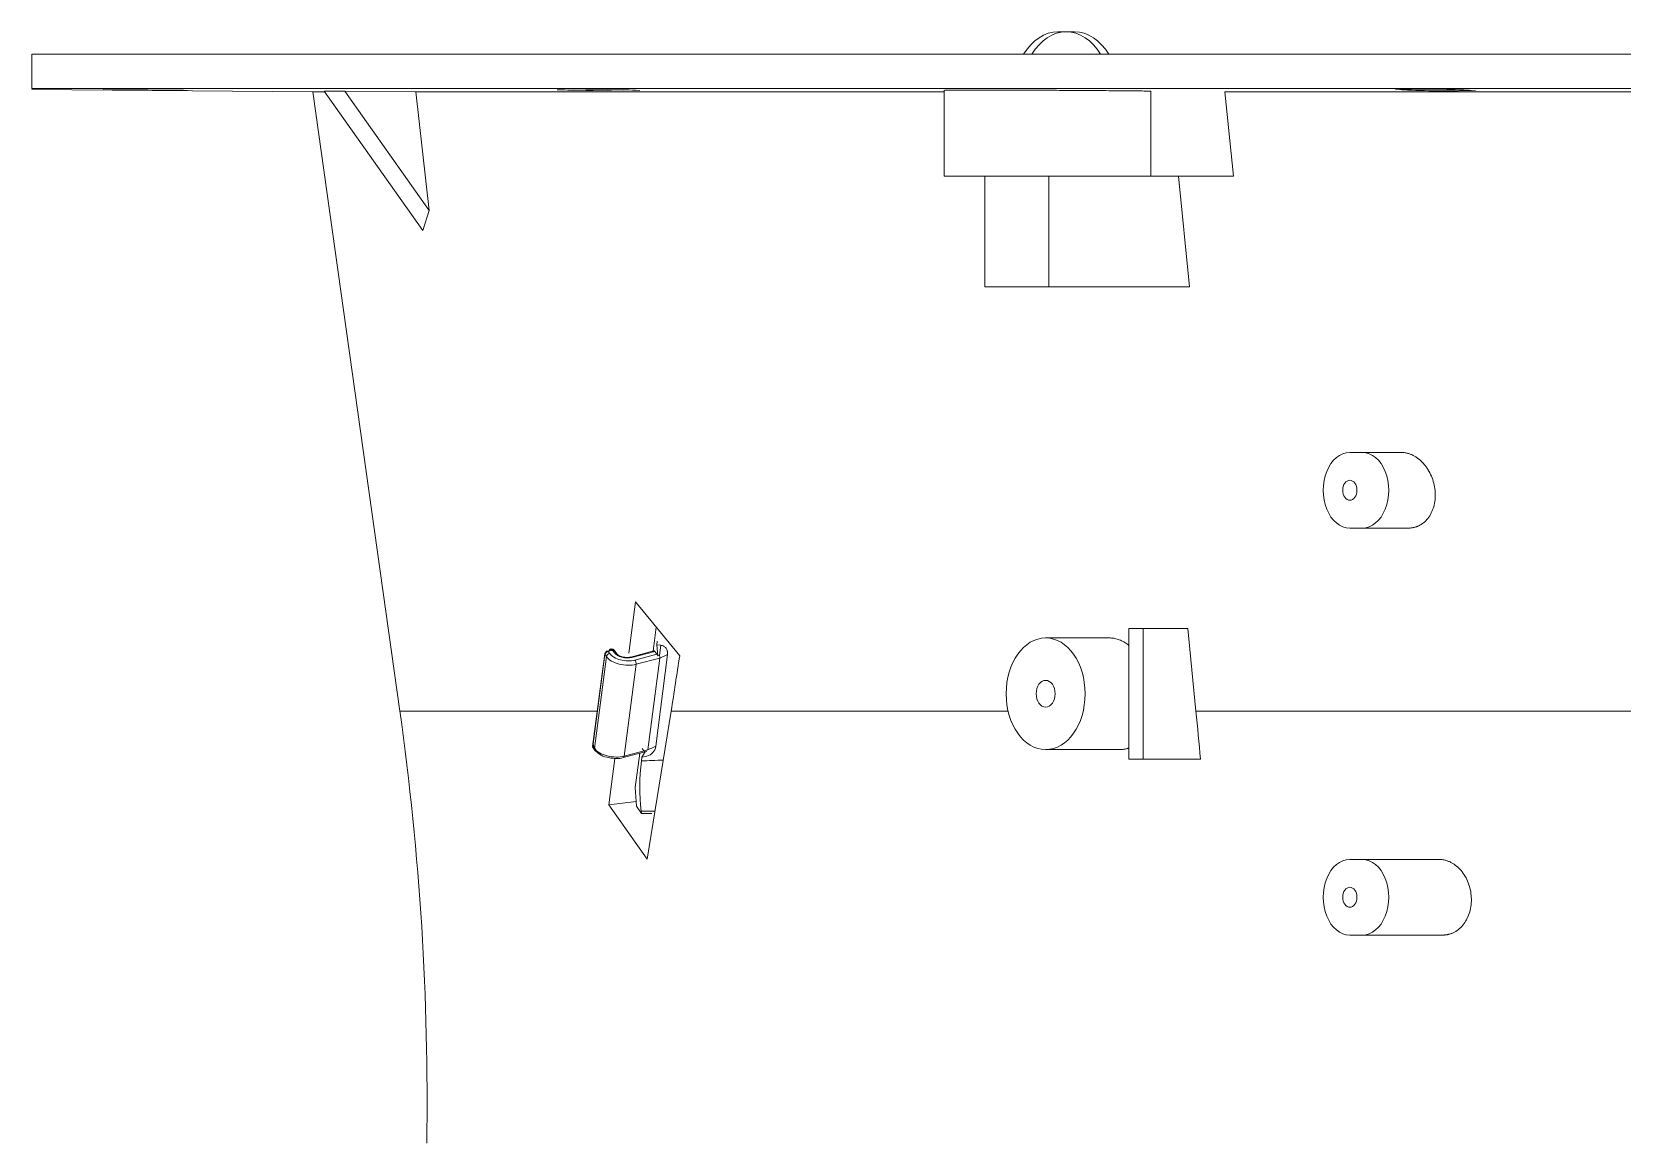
# Model space of a CAD drawing. Header units: millimetres. Extents: x 113490 to 142599, y -20467 to 115.
# Drawn here: x 133147.8 to 133421.4, y -5957.5 to -5766.3 of the extents above; entities that cross this region are included whole.
import ezdxf

# ---------------------------------------------------------------- set-up
doc = ezdxf.new("R2010")
doc.units = ezdxf.units.MM
doc.layers.add('DV1_0', color=7, linetype='Continuous')

msp = doc.modelspace()

# ---------------------------------------------------------------- linework, layer by layer
at = {"layer": 'DV1_0', "color": 7, "linetype": 'Continuous', "lineweight": 15}
for p, q in [((133325.71, -5766.33), (133324.29, -5766.33)), ((133327.12, -5766.33), (133325.71, -5766.33)), ((133147.76, -5770.18), (133532.09, -5770.18)), ((133147.76, -5770.18), (133147.76, -5776.08)), ((133147.76, -5776.08), (133532.09, -5776.08)), ((133147.76, -5776.26), (133196.11, -5776.68)), ((133165.21, -5776.33), (133166.88, -5776.35)), ((133169.37, -5776.35), (133167.71, -5776.33)), ((133198.17, -5776.68), (133196.11, -5776.68)), ((133196.11, -5776.68), (133211.07, -5883.15)), ((133201.62, -5776.55), (133198.07, -5776.53)), ((133215.04, -5800.53), (133198.07, -5776.53)), ((133201.62, -5776.55), (133213.81, -5776.68)), ((133216.14, -5797.09), (133201.62, -5776.55)), ((133216.14, -5797.09), (133213.81, -5776.68)), ((133213.81, -5776.68), (133304.71, -5776.68)), ((133240.97, -5776.33), (133242.38, -5776.35)), ((133249.5, -5776.35), (133248.08, -5776.33)), ((133304.71, -5776.35), (133304.71, -5791.18)), ((133353.02, -5776.68), (133354.49, -5791.18)), ((133353.02, -5776.68), (133537.59, -5776.68)), ((133383.46, -5776.33), (133384.4, -5776.35)), ((133395.05, -5776.35), (133394.1, -5776.33)), ((133304.71, -5791.18), (133340.29, -5791.18)), ((133311.71, -5810.18), (133311.71, -5791.18)), ((133322.73, -5810.18), (133322.73, -5791.18)), ((133340.29, -5791.18), (133354.49, -5791.18)), ((133345.01, -5791.18), (133346.93, -5810.18)), ((133215.04, -5800.53), (133216.14, -5797.09)), ((133311.71, -5810.18), (133322.73, -5810.18)), ((133322.73, -5810.18), (133346.93, -5810.18)), ((133376.62, -5838.68), (133374.5, -5838.68)), ((133376.62, -5838.68), (133383.36, -5838.68)), ((133374.5, -5851.68), (133376.62, -5851.68)), ((133376.62, -5851.68), (133384.66, -5851.68)), ((133250.44, -5873.2), (133251.59, -5864.36)), ((133251.59, -5864.36), (133259.22, -5873.65)), ((133254.63, -5872.84), (133255.16, -5868.7)), ((133255.34, -5871.14), (133255.26, -5871.79)), ((133333.11, -5870.58), (133322.17, -5870.58)), ((133336.49, -5868.93), (133336.49, -5891.43)), ((133338.97, -5868.93), (133336.49, -5868.93)), ((133338.97, -5891.43), (133338.97, -5868.93)), ((133338.97, -5868.93), (133346.61, -5868.93)), ((133348.03, -5883.15), (133346.61, -5868.93)), ((133246.32, -5873.32), (133244.23, -5889.25)), ((133247.12, -5872.75), (133246.87, -5872.89)), ((133248.38, -5873.3), (133247.93, -5872.67)), ((133254.79, -5872.8), (133250.8, -5873.86)), ((133251.49, -5874.39), (133255.3, -5873.37)), ((133255.79, -5874.04), (133253.72, -5889.83)), ((133255.3, -5873.37), (133254.93, -5872.89)), ((133257.1, -5873.41), (133255.1, -5889.22)), ((133255.43, -5873.64), (133255.26, -5871.79)), ((133255.26, -5871.79), (133255.95, -5871.85)), ((133255.43, -5873.64), (133255.72, -5873.58)), ((133255.72, -5873.58), (133255.95, -5871.85)), ((133257.77, -5883.15), (133253.6, -5908.64)), ((133244.21, -5889.3), (133244.7, -5889.99)), ((133249.5, -5891.17), (133253.26, -5890.17)), ((133252.35, -5890.41), (133251.58, -5896.31)), ((133252.73, -5891.11), (133253.26, -5890.17)), ((133252.76, -5889.59), (133253.11, -5890.08)), ((133253.57, -5890.08), (133253.26, -5890.17)), ((133322.17, -5889.78), (133334.99, -5889.78)), ((133247.01, -5899.28), (133248.06, -5891.3)), ((133252.73, -5891.11), (133252.64, -5891.74)), ((133253.59, -5890.9), (133252.73, -5891.11)), ((133336.49, -5891.43), (133338.97, -5891.43)), ((133338.97, -5891.43), (133348.8, -5891.43)), ((133251.76, -5899.51), (133251.58, -5896.31)), ((133251.71, -5898.7), (133247.01, -5899.28)), ((133253.6, -5908.64), (133247.01, -5899.28)), ((133251.76, -5899.51), (133252.65, -5900.8)), ((133252.6, -5900.38), (133252.65, -5900.8)), ((133252.65, -5900.8), (133254.44, -5900.79)), ((133376.62, -5908.68), (133374.5, -5908.68)), ((133376.62, -5908.68), (133389.87, -5908.68)), ((133374.5, -5921.68), (133376.62, -5921.68)), ((133376.62, -5921.68), (133390.54, -5921.68))]:
    msp.add_line(p, q, dxfattribs=at)
at = {"layer": 'DV1_0', "color": 7, "linetype": 'Continuous', "lineweight": 20}
for p, q in [((133340.29, -5791.18), (133340.29, -5776.53)), ((133246.36, -5873.45), (133244.29, -5889.24)), ((133246.61, -5873.8), (133244.54, -5889.59)), ((133246.36, -5873.45), (133246.61, -5873.8)), ((133247.56, -5872.54), (133246.91, -5872.91)), ((133246.91, -5872.91), (133247.17, -5873.27)), ((133248, -5873.16), (133247.56, -5872.54)), ((133254.93, -5872.89), (133251, -5873.94)), ((133251.73, -5875.12), (133255.79, -5874.04)), ((133255.79, -5874.04), (133257.1, -5873.41)), ((133251.73, -5875.12), (133249.66, -5890.91)), ((133211.07, -5883.15), (133245.03, -5883.15)), ((133315.72, -5883.15), (133257.77, -5883.15)), ((133348.03, -5883.15), (134147.45, -5883.15)), ((133244.54, -5889.59), (133244.29, -5889.24)), ((133253.72, -5889.83), (133249.66, -5890.91))]:
    msp.add_line(p, q, dxfattribs=at)
at = {"layer": 'DV1_0', "color": 7, "linetype": 'Continuous', "lineweight": 15}
for centre, radius, start, end in [((133166.23, -5446.41), 329.92, 268.928, 270.2563), ((133168.35, -6102.48), 326.14, 88.9153, 90.259), ((133168.35, -6102.48), 326.14, 88.9153, 89.8176), ((133243.74, -5639.51), 136.89, 267.6502, 271.8182), ((133246.73, -5911.43), 135.15, 87.6205, 91.8421), ((133387.88, -5912.67), 136.48, 87.3879, 92.3102), ((133390.62, -5641.34), 135.15, 267.3627, 272.3333), ((133247.05, -5873.61), 0.712, 101.0726, 167.3225), ((133247.03, -5873.59), 0.692, 100.2639, 168.4553), ((133246.52, -5873.19), 0.0927, 122.6208, 169.9585), ((133254.65, -5873.84), 0.806, 14.7111, 35.6239), ((132734.11, -5950.18), 481.65, 359.1313, 8), ((133247.44, -5887.51), 3.67, 219.3687, 263.8204), ((133253.05, -5888.91), 2.07, 285.1262, 351.1824), ((133248.28, -5886.66), 4.67, 254.6154, 285.1888), ((133288.17, -5896.24), 35.81, 172.7873, 186.6447)]:
    msp.add_arc(centre, radius, start, end, dxfattribs=at)
for centre, major_axis, ratio, start_param, end_param in [((133324.29, -5777.33), (0, -11), 0.707107, 3.141593, 4.004805), ((133325.71, -5777.33), (0, -11), 0.707107, 2.278381, 4.004805), ((133327.12, -5777.33), (0, -11), 0.707107, 2.278381, 3.141593), ((133374.5, -5845.18), (0, 6.5), 0.707107, 0, 3.141593), ((133376.62, -5845.18), (0, -6.5), 0.707107, 0, 3.141593), ((133247.5, -5872.96), (0.245, -0.436), 0.683783, 3.834814, 3.882006), ((133247.94, -5873.62), (-0.447, -0.321), 0.752042, 3.141609, 3.167431), ((133255.49, -5873.77), (-0.142, 0.531), 0.511858, 4.034679, 4.924817), ((134778.97, -5682.32), (-1337.23, -1012.61), 0.745628, -0.658082, -0.651333), ((133010.76, -5950.18), (0, 481.65), 0.707107, -1.448516, -1.43117), ((133374.5, -5915.18), (0, 6.5), 0.707107, 0, 3.141593), ((133376.62, -5915.18), (0, -6.5), 0.707107, 0, 3.141593)]:
    msp.add_ellipse(centre, major_axis=major_axis, ratio=ratio, start_param=start_param, end_param=end_param, dxfattribs=at)
for centre, major_axis in [((133374.5, -5845.18), (0, -1.72)), ((133322.17, -5880.18), (0, -9.6)), ((133322.17, -5880.18), (0, -2.3)), ((133374.5, -5915.18), (0, -1.72))]:
    msp.add_ellipse(centre, major_axis=major_axis, ratio=0.707107, dxfattribs=at)
at = {"layer": 'DV1_0', "color": 7, "linetype": 'Continuous', "lineweight": 20}
for centre, major_axis, ratio, start_param, end_param in [((133247.11, -5873.73), (0.447, 0.321), 0.752042, 0.956582, 2.527378), ((133249.82, -5873.36), (-3.47, 0.45), 0.538646, 0.467722, 2.223735), ((133249.88, -5872.9), (-2.93, 0.38), 0.538646, 0.467722, 2.223735), ((133247.94, -5873.62), (-0.447, -0.321), 0.752042, 3.167431, 4.098174), ((133249.88, -5872.9), (2.03, -0.27), 0.538646, 3.609315, 5.365328), ((133250.94, -5874.39), (0.142, -0.531), 0.511858, 2.463883, 3.147182), ((133251.43, -5874.85), (-0.142, 0.531), 0.511858, 4.034679, 5.605476), ((133245.05, -5889.52), (0.447, 0.321), 0.752042, 2.527378, 3.236395), ((133247.75, -5889.15), (3.47, -0.45), 0.538646, 3.609315, 5.365328), ((133293.25, -5585.85), (-198.47, -304.93), 0.560664, 0.708229, 0.713549), ((133249.36, -5890.64), (-0.142, 0.531), 0.511858, 3.141949, 4.034679)]:
    msp.add_ellipse(centre, major_axis=major_axis, ratio=ratio, start_param=start_param, end_param=end_param, dxfattribs=at)
at = {"layer": 'DV1_0', "color": 7, "linetype": 'Continuous', "lineweight": 15}
for points, knots in [([(133304.71, -5776.4), (133304.71, -5776.4), (133304.71, -5776.4), (133304.79, -5776.39), (133305.1, -5776.38), (133305.61, -5776.37), (133306.3, -5776.36), (133307.18, -5776.36), (133308.24, -5776.35), (133309.46, -5776.35), (133310.83, -5776.35), (133312.35, -5776.35), (133313.99, -5776.35), (133315.74, -5776.36), (133317.59, -5776.36), (133319.51, -5776.37), (133321.49, -5776.38), (133323.52, -5776.39), (133325.56, -5776.4), (133327.6, -5776.41), (133329.63, -5776.43), (133331.62, -5776.44), (133333.55, -5776.46), (133335.1, -5776.47), (133336.29, -5776.48), (133337.15, -5776.49), (133337.99, -5776.5), (133338.71, -5776.51), (133339.31, -5776.51), (133339.81, -5776.52), (133340.13, -5776.52), (133340.29, -5776.53)], [0.2472901, 0.2472901, 0.2472901, 0.2472901, 0.2494857, 0.2808011, 0.3121159, 0.3434302, 0.3747442, 0.406058, 0.4373719, 0.468686, 0.5000004, 0.5313148, 0.5626289, 0.5939428, 0.6252566, 0.6565706, 0.6878849, 0.7191997, 0.7505151, 0.781831, 0.8131466, 0.8444622, 0.8757776, 0.9070927, 0.9227216, 0.9383362, 0.9538319, 0.96932, 0.9795547, 0.9897779, 1, 1, 1, 1]), ([(133384.66, -5851.68), (133384.73, -5851.68), (133384.87, -5851.68), (133385.07, -5851.66), (133385.27, -5851.63), (133385.47, -5851.6), (133385.66, -5851.55), (133385.85, -5851.5), (133386.04, -5851.43), (133386.22, -5851.36), (133386.39, -5851.28), (133386.8, -5851.07), (133387.41, -5850.63), (133388.11, -5849.83), (133388.66, -5848.85), (133389.03, -5847.74), (133389.21, -5846.52), (133389.2, -5845.24), (133388.98, -5843.96), (133388.56, -5842.72), (133388.07, -5841.77), (133387.59, -5841.08), (133387.07, -5840.44), (133386.48, -5839.88), (133385.86, -5839.44), (133385.37, -5839.16), (133384.87, -5838.95), (133384.42, -5838.81), (133384.03, -5838.73), (133383.69, -5838.69), (133383.47, -5838.68), (133383.36, -5838.68)], [0, 0, 0, 0, 0.012899, 0.025688, 0.038366, 0.050933, 0.063391, 0.07574, 0.08798, 0.100112, 0.112135, 0.124051, 0.185925, 0.24681, 0.30786, 0.369642, 0.431529, 0.493906, 0.556793, 0.620111, 0.68373, 0.715632, 0.747535, 0.811159, 0.844117, 0.874558, 0.906802, 0.937519, 0.958783, 0.979609, 1, 1, 1, 1]), ([(133336.5, -5871.86), (133336.39, -5871.77), (133336.03, -5871.51), (133335.41, -5871.14), (133334.65, -5870.82), (133333.88, -5870.62), (133333.37, -5870.59), (133333.11, -5870.58)], [0.7236398, 0.7236398, 0.7236398, 0.7236398, 0.7525917, 0.8147117, 0.8762961, 0.9380165, 1, 1, 1, 1]), ([(133246.35, -5873.45), (133246.34, -5873.43), (133246.31, -5873.39), (133246.31, -5873.34), (133246.31, -5873.29), (133246.34, -5873.23), (133246.39, -5873.2), (133246.42, -5873.18), (133246.43, -5873.18)], [0, 0, 0, 0, 0.201523, 0.368815, 0.500323, 0.745138, 0.906306, 1, 1, 1, 1]), ([(133246.91, -5872.91), (133246.89, -5872.9), (133246.86, -5872.88), (133246.81, -5872.87), (133246.76, -5872.86), (133246.72, -5872.86), (133246.68, -5872.86), (133246.65, -5872.87), (133246.61, -5872.89), (133246.56, -5872.92), (133246.52, -5872.98), (133246.49, -5873.04), (133246.48, -5873.1), (133246.47, -5873.12)], [0, 0, 0, 0, 0.086143, 0.169244, 0.247969, 0.321191, 0.38803, 0.447857, 0.500268, 0.640536, 0.750177, 0.905085, 1, 1, 1, 1]), ([(133247.56, -5872.54), (133247.52, -5872.52), (133247.44, -5872.48), (133247.34, -5872.48), (133247.26, -5872.5), (133247.2, -5872.54), (133247.16, -5872.59), (133247.14, -5872.65), (133247.13, -5872.69), (133247.12, -5872.73), (133247.12, -5872.75), (133247.12, -5872.75)], [0, 0, 0, 0, 0.197059, 0.365238, 0.497386, 0.647095, 0.764164, 0.853769, 0.920429, 0.967815, 1, 1, 1, 1]), ([(133247.15, -5872.77), (133247.15, -5872.77), (133247.15, -5872.76), (133247.14, -5872.75), (133247.13, -5872.75), (133247.13, -5872.75), (133247.12, -5872.75)], [0, 0, 0, 0, 0.230264, 0.472196, 0.728062, 1, 1, 1, 1]), ([(133247.99, -5872.92), (133247.98, -5872.91), (133247.96, -5872.88), (133247.92, -5872.85), (133247.87, -5872.81), (133247.82, -5872.79), (133247.76, -5872.76), (133247.71, -5872.75), (133247.65, -5872.73), (133247.58, -5872.72), (133247.5, -5872.71), (133247.38, -5872.71), (133247.28, -5872.72), (133247.2, -5872.75), (133247.16, -5872.77), (133247.15, -5872.77)], [0, 0, 0, 0, 0.07061, 0.141186, 0.21047, 0.277237, 0.34039, 0.39902, 0.452444, 0.500197, 0.609862, 0.700241, 0.842998, 0.940535, 1, 1, 1, 1]), ([(133247.99, -5872.92), (133247.99, -5872.88), (133248, -5872.81), (133247.96, -5872.7), (133247.91, -5872.64), (133247.87, -5872.61), (133247.86, -5872.59), (133247.83, -5872.58), (133247.8, -5872.57), (133247.77, -5872.55), (133247.73, -5872.54), (133247.68, -5872.53), (133247.62, -5872.53), (133247.58, -5872.54), (133247.56, -5872.54)], [0, 0, 0, 0, 0.152039, 0.318053, 0.497954, 0.525089, 0.559444, 0.600975, 0.649645, 0.705412, 0.768269, 0.838241, 0.915443, 1, 1, 1, 1]), ([(133247.93, -5872.67), (133247.92, -5872.65), (133247.89, -5872.62), (133247.83, -5872.58), (133247.75, -5872.55), (133247.66, -5872.53), (133247.59, -5872.54), (133247.56, -5872.54)], [0.3917789, 0.3917789, 0.3917789, 0.3917789, 0.4878524, 0.605736, 0.7303897, 0.8618117, 1, 1, 1, 1]), ([(133250.8, -5873.86), (133250.63, -5873.9), (133250.34, -5873.95), (133249.76, -5873.93), (133249.2, -5873.81), (133248.74, -5873.61), (133248.48, -5873.42), (133248.41, -5873.33), (133248.38, -5873.3)], [0, 0, 0, 0, 0.177749, 0.364068, 0.557008, 0.74841, 0.910809, 1, 1, 1, 1]), ([(133254.64, -5873.05), (133254.64, -5873.03), (133254.64, -5872.99), (133254.66, -5872.94), (133254.68, -5872.89), (133254.71, -5872.84), (133254.74, -5872.81), (133254.79, -5872.8), (133254.83, -5872.81), (133254.87, -5872.83), (133254.9, -5872.86), (133254.92, -5872.88), (133254.93, -5872.89)], [0, 0, 0, 0, 0.082486, 0.164374, 0.247106, 0.371119, 0.495739, 0.621013, 0.746888, 0.873236, 0.936526, 1, 1, 1, 1]), ([(133255.95, -5871.85), (133255.98, -5871.86), (133256.04, -5871.86), (133256.13, -5871.88), (133256.24, -5871.91), (133256.35, -5871.95), (133256.51, -5872.03), (133256.69, -5872.15), (133256.87, -5872.35), (133257.01, -5872.58), (133257.08, -5872.8), (133257.11, -5872.98), (133257.12, -5873.12), (133257.12, -5873.26), (133257.11, -5873.36), (133257.1, -5873.41)], [0, 0, 0, 0, 0.039235, 0.078538, 0.118067, 0.177125, 0.2366, 0.357293, 0.4825, 0.6129, 0.742179, 0.806332, 0.871026, 0.935456, 1, 1, 1, 1]), ([(133244.29, -5889.24), (133244.28, -5889.23), (133244.27, -5889.2), (133244.25, -5889.17), (133244.25, -5889.14), (133244.25, -5889.11), (133244.26, -5889.07), (133244.29, -5889.01), (133244.35, -5888.98), (133244.36, -5888.97)], [0, 0, 0, 0, 0.120391, 0.231498, 0.332292, 0.422166, 0.500859, 0.821749, 1, 1, 1, 1]), ([(133244.29, -5889.24), (133244.29, -5889.26), (133244.28, -5889.3), (133244.29, -5889.36), (133244.31, -5889.42), (133244.34, -5889.48), (133244.38, -5889.54), (133244.45, -5889.58), (133244.52, -5889.61), (133244.62, -5889.63), (133244.69, -5889.62), (133244.72, -5889.61)], [0, 0, 0, 0, 0.084031, 0.17483, 0.272399, 0.37674, 0.487852, 0.605736, 0.73039, 0.861812, 1, 1, 1, 1]), ([(133244.36, -5888.97), (133244.36, -5888.97), (133244.36, -5888.98), (133244.37, -5888.99), (133244.38, -5888.99), (133244.39, -5888.99), (133244.4, -5888.99)], [0, 0, 0, 0, 0.229609, 0.471829, 0.728302, 1, 1, 1, 1]), ([(133244.72, -5889.61), (133244.68, -5889.59), (133244.61, -5889.54), (133244.52, -5889.44), (133244.46, -5889.34), (133244.41, -5889.25), (133244.38, -5889.16), (133244.38, -5889.1), (133244.38, -5889.05), (133244.39, -5889.01), (133244.39, -5889), (133244.4, -5888.99)], [0, 0, 0, 0, 0.198932, 0.36817, 0.495785, 0.64361, 0.761108, 0.851731, 0.919461, 0.967679, 1, 1, 1, 1]), ([(133253.26, -5890.17), (133253.25, -5890.17), (133253.24, -5890.17), (133253.21, -5890.16), (133253.18, -5890.15), (133253.15, -5890.12), (133253.13, -5890.09), (133253.11, -5890.08)], [0, 0, 0, 0, 0.165506, 0.33096, 0.498252, 0.748284, 1, 1, 1, 1]), ([(133334.99, -5889.78), (133335.06, -5889.78), (133335.21, -5889.78), (133335.42, -5889.76), (133335.64, -5889.73), (133335.85, -5889.69), (133336.07, -5889.65), (133336.28, -5889.58), (133336.43, -5889.53), (133336.5, -5889.51), (133336.51, -5889.51)], [0, 0, 0, 0, 0.0264673, 0.0530731, 0.0798178, 0.1067017, 0.1337251, 0.1608883, 0.1881915, 0.1899088, 0.1899088, 0.1899088, 0.1899088]), ([(133390.54, -5921.68), (133390.6, -5921.68), (133390.72, -5921.68), (133390.89, -5921.67), (133391.06, -5921.65), (133391.23, -5921.62), (133391.38, -5921.59), (133391.66, -5921.53), (133392.03, -5921.41), (133392.66, -5921.11), (133393.38, -5920.61), (133394.13, -5919.79), (133394.72, -5918.82), (133395.15, -5917.7), (133395.39, -5916.48), (133395.43, -5915.21), (133395.27, -5913.94), (133394.91, -5912.71), (133394.36, -5911.57), (133393.78, -5910.74), (133393.24, -5910.16), (133392.8, -5909.77), (133392.34, -5909.44), (133391.85, -5909.16), (133391.37, -5908.95), (133390.92, -5908.81), (133390.54, -5908.73), (133390.2, -5908.69), (133389.98, -5908.68), (133389.87, -5908.68)], [0, 0, 0, 0, 0.011069, 0.021898, 0.032488, 0.042837, 0.052947, 0.062818, 0.094882, 0.1254, 0.189439, 0.249637, 0.312116, 0.373091, 0.43448, 0.496683, 0.558857, 0.621378, 0.684242, 0.747373, 0.779035, 0.810709, 0.844921, 0.874012, 0.906983, 0.937137, 0.958784, 0.979738, 1, 1, 1, 1])]:
    msp.add_open_spline(points, degree=3, knots=knots, dxfattribs=at)
at = {"layer": 'DV1_0', "color": 7, "linetype": 'Continuous', "lineweight": 20}
for points in [[(133256.36, -5891.58), (133255.12, -5891.63), (133253.88, -5891.69), (133252.64, -5891.74)], [(133254.94, -5900.39), (133254.16, -5900.38), (133253.38, -5900.38), (133252.6, -5900.38)]]:
    msp.add_open_spline(points, degree=3, dxfattribs=at)

doc.saveas('drawing.dxf')
